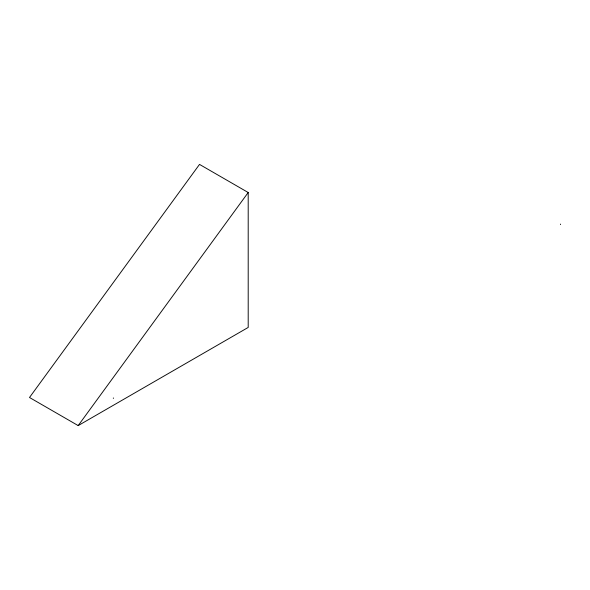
<?xml version="1.0" encoding="UTF-8"?>
<svg xmlns="http://www.w3.org/2000/svg" width="590" height="590" viewBox="0 0 590 590"><rect width="100%" height="100%" fill="white"/><g stroke="black" fill="none" stroke-linecap="round" stroke-linejoin="round"><path stroke-width="0.89" d="M78.182 425.597L248.198 192.51L199.516 164.404L29.5 397.49L78.182 425.597L248.198 327.435L248.198 192.51M560.5 224.089L560.5 224.606M113.361 397.925L113.361 398.449"/></g></svg>
